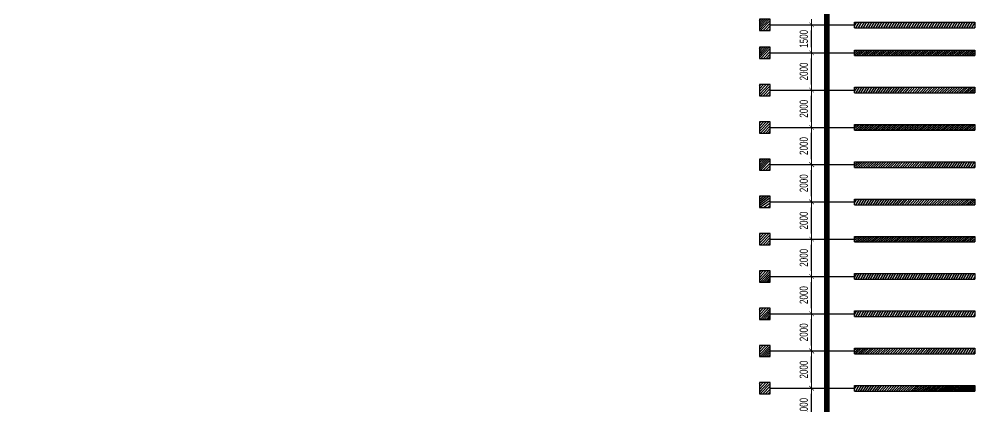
# Model space of a CAD drawing. Header units: millimetres. Extents: x -10588 to 227988, y -10588 to 100488.
# Drawn here: x 176677 to 227988, y 42900 to 63709 of the extents above; entities that cross this region are included whole.
import ezdxf

# ---------------------------------------------------------------- set-up
doc = ezdxf.new("R2010")
doc.units = ezdxf.units.MM
doc.linetypes.add('X-SITE$0$ACAD_ISO05W100', pattern=[33, 24, -3, 0, -3, 0, -3])
doc.layers.get('0').update_dxf_attribs({"lineweight": 20})
doc.layers.get('Defpoints').update_dxf_attribs({"color": 151, "lineweight": 9})
for name, color, linetype, lineweight in [('@@hatch - giaothong', 253, 'Continuous', 9), ('Landscape$0$A-HATCH', 252, 'Continuous', 18), ('NDC_S_DIM', 1, 'Continuous', 15)]:
    doc.layers.add(name, color=color, linetype=linetype, lineweight=lineweight)
doc.layers.add('A-SYM', color=7, linetype='Continuous')
doc.layers.add('X-SITE$0$A-SITE', color=2, linetype='X-SITE$0$ACAD_ISO05W100')
doc.styles.add('NDC_DIM', font='', dxfattribs={"width": 0.75})
doc.styles.get('NDC_DIM').set_extended_font_data('Dotum')
doc.dimstyles.new('NDC_dim_200', dxfattribs={"dimscale": 200, "dimtxt": 2.2, "dimasz": 1.5, "dimexe": 1.5, "dimexo": 2.5, "dimgap": 1, "dimtad": 1, "dimdec": 0, "dimzin": 0, "dimdsep": 46, "dimtxsty": 'NDC_DIM', "dimblk": 'DIMMARK', "dimcen": 0.09, "dimdle": 1.2, "dimclrd": 1, "dimclre": 1, "dimclrt": 3, "dimadec": 0, "dimazin": 0, "dimtfac": 1, "dimtdec": 0, "dimtix": 1, "dimtofl": 0, "dimtmove": 0, "dimatfit": 3, "dimfxl": 6, "dimfxlon": 1, "dimtolj": 1, "dimtzin": 0, "dimarcsym": 0})

# ---------------------------------------------------------------- blocks, each defined once
blk = doc.blocks.new('X-SITE')
at = {"layer": 'X-SITE$0$A-SITE', "const_width": 300}
blk.add_lwpolyline([(263891.6972274575, 94374.2868733796), (233890.9167651925, 124374.1597342881), (41048.81672237301, 124371.2061076554), (41031.4772981205, 26050.13213352286), (263893.9970330987, 26073.53728202902)], close=True, dxfattribs=at)
blk = doc.blocks.new('Neo_Samwoo')
at = {"layer": '@@hatch - giaothong', "lineweight": -3, "transparency": 33554559}
h = blk.add_hatch(dxfattribs=at)
h.set_pattern_fill('ANSI31', color=3, scale=750.0000000000002, angle=90.00000000000001)
h.set_pattern_definition([(135, (1742590341.413357, -434066229.3020579), (-66.29126073623884, -66.29126073623887), [])])
h.paths.add_polyline_path([(-302.44442273397, 0), (-302.44442273397, -584.009388985578), (302.44442273397, -584.009388985578), (302.44442273397, 0)])
h.paths.add_polyline_path([(150.0000001396984, 10987.54396887041), (-150.0000001396984, 10987.54396887041), (-150.0000001396984, 4527.282461116556), (150.0000001396984, 4527.282461116556)])
at = {"layer": 'Landscape$0$A-HATCH', "color": 1, "lineweight": -3}
for p, q in [((-150.0000001396984, 4527.282461116556), (-150.0000001396984, 10987.54396887041)), ((-150.0000001396984, 10987.54396887041), (150.0000001396984, 10987.54396887041)), ((150.0000001396984, 4527.282461116556), (150.0000001396984, 10987.54396887041)), ((150.0000001396984, 4527.282461116556), (-150.0000001396984, 4527.282461116556)), ((0, 0), (3.492459654808044e-07, 4527.282461116556)), ((302.44442273397, 0), (-302.44442273397, 0)), ((-302.44442273397, 0), (-302.44442273397, -584.009388985578)), ((302.44442273397, -584.009388985578), (302.44442273397, 0)), ((-302.44442273397, -584.009388985578), (302.44442273397, -584.009388985578))]:
    blk.add_line(p, q, dxfattribs=at)
blk = doc.blocks.new('DIMMARK')
at = {"layer": 'NDC_S_DIM', "color": 1}
blk.add_line((-1.5, 0), (1, 0), dxfattribs=at)
at = {"layer": 'NDC_S_DIM', "color": 2, "const_width": 0.1}
blk.add_lwpolyline([(-0.4242640687119285, -0.4242640687119285), (0.4242640687119285, 0.4242640687119285)], dxfattribs=at)
blk = doc.blocks.new('*D3036')
at = {"layer": 'Defpoints', "color": 0, "transparency": 16777216}
for p in [(218098.7281735277, 43899.99970079005), (219223.1530362224, 43899.99970079005), (218098.7281733734, 41899.99970079005)]:
    blk.add_point(p, dxfattribs=at)
at = {"layer": 'NDC_S_DIM', "color": 1, "lineweight": -2, "transparency": 16777216}
for p, q in [((218598.7281735277, 43899.99970079005), (219523.1530362224, 43899.99970079005)), ((219223.1530362224, 42199.99970079005), (219223.1530362224, 43599.99970079005)), ((218598.7281733734, 41899.99970079005), (219523.1530362224, 41899.99970079005))]:
    blk.add_line(p, q, dxfattribs=at)
at = {"layer": 'NDC_S_DIM', "color": 1, "lineweight": -2, "transparency": 16777216, "xscale": 300, "yscale": 300, "zscale": 300}
for p, rotation in [((219223.1530362224, 43899.99970079005), 90), ((219223.1530362224, 41899.99970079005), 270)]:
    blk.add_blockref('DIMMARK', p, dxfattribs=dict(at, rotation=rotation))
at = {"layer": 'NDC_S_DIM', "color": 3, "transparency": 16777216, "insert": (218803.1530362224, 42899.99970078998), "char_height": 440.0000000000001, "attachment_point": 5, "rotation": 90, "style": 'NDC_DIM'}
blk.add_mtext('\\A1;2000', dxfattribs=at)
blk = doc.blocks.new('*D3037')
at = {"layer": 'Defpoints', "color": 0, "transparency": 16777216}
for p in [(218098.7281736821, 45899.99970079005), (219223.1530362226, 45899.99970079005), (218098.7281735277, 43899.99970079005)]:
    blk.add_point(p, dxfattribs=at)
at = {"layer": 'NDC_S_DIM', "color": 1, "lineweight": -2, "transparency": 16777216}
for p, q in [((218598.7281736821, 45899.99970079005), (219523.1530362226, 45899.99970079005)), ((219223.1530362226, 44199.99970079005), (219223.1530362226, 45599.99970079005)), ((218598.7281735277, 43899.99970079005), (219523.1530362226, 43899.99970079005))]:
    blk.add_line(p, q, dxfattribs=at)
at = {"layer": 'NDC_S_DIM', "color": 1, "lineweight": -2, "transparency": 16777216, "xscale": 300, "yscale": 300, "zscale": 300}
for p, rotation in [((219223.1530362226, 45899.99970079005), 90), ((219223.1530362226, 43899.99970079005), 270)]:
    blk.add_blockref('DIMMARK', p, dxfattribs=dict(at, rotation=rotation))
at = {"layer": 'NDC_S_DIM', "color": 3, "transparency": 16777216, "insert": (218803.1530362225, 44899.99970078998), "char_height": 440.0000000000001, "attachment_point": 5, "rotation": 90, "style": 'NDC_DIM'}
blk.add_mtext('\\A1;2000', dxfattribs=at)
blk = doc.blocks.new('*D3038')
at = {"layer": 'Defpoints', "color": 0, "transparency": 16777216}
for p in [(218098.7281738363, 47899.99970079005), (219223.1530362227, 47899.99970079005), (218098.7281736821, 45899.99970079005)]:
    blk.add_point(p, dxfattribs=at)
at = {"layer": 'NDC_S_DIM', "color": 1, "lineweight": -2, "transparency": 16777216}
for p, q in [((218598.7281738363, 47899.99970079005), (219523.1530362227, 47899.99970079005)), ((219223.1530362227, 46199.99970079005), (219223.1530362227, 47599.99970079005)), ((218598.7281736821, 45899.99970079005), (219523.1530362227, 45899.99970079005))]:
    blk.add_line(p, q, dxfattribs=at)
at = {"layer": 'NDC_S_DIM', "color": 1, "lineweight": -2, "transparency": 16777216, "xscale": 300, "yscale": 300, "zscale": 300}
for p, rotation in [((219223.1530362227, 47899.99970079005), 90), ((219223.1530362227, 45899.99970079005), 270)]:
    blk.add_blockref('DIMMARK', p, dxfattribs=dict(at, rotation=rotation))
at = {"layer": 'NDC_S_DIM', "color": 3, "transparency": 16777216, "insert": (218803.1530362226, 46899.99970078998), "char_height": 440.0000000000001, "attachment_point": 5, "rotation": 90, "style": 'NDC_DIM'}
blk.add_mtext('\\A1;2000', dxfattribs=at)
blk = doc.blocks.new('*D3039')
at = {"layer": 'Defpoints', "color": 0, "transparency": 16777216}
for p in [(218098.7281739904, 49899.99970079007), (219223.1530362228, 49899.99970079007), (218098.7281738363, 47899.99970079005)]:
    blk.add_point(p, dxfattribs=at)
at = {"layer": 'NDC_S_DIM', "color": 1, "lineweight": -2, "transparency": 16777216}
for p, q in [((218598.7281739904, 49899.99970079007), (219523.1530362228, 49899.99970079007)), ((219223.1530362228, 48199.99970079005), (219223.1530362228, 49599.99970079007)), ((218598.7281738363, 47899.99970079005), (219523.1530362228, 47899.99970079005))]:
    blk.add_line(p, q, dxfattribs=at)
at = {"layer": 'NDC_S_DIM', "color": 1, "lineweight": -2, "transparency": 16777216, "xscale": 300, "yscale": 300, "zscale": 300}
for p, rotation in [((219223.1530362228, 49899.99970079007), 90), ((219223.1530362228, 47899.99970079005), 270)]:
    blk.add_blockref('DIMMARK', p, dxfattribs=dict(at, rotation=rotation))
at = {"layer": 'NDC_S_DIM', "color": 3, "transparency": 16777216, "insert": (218803.1530362227, 48899.99970078998), "char_height": 440.0000000000001, "attachment_point": 5, "rotation": 90, "style": 'NDC_DIM'}
blk.add_mtext('\\A1;2000', dxfattribs=at)
blk = doc.blocks.new('*D3040')
at = {"layer": 'Defpoints', "color": 0, "transparency": 16777216}
for p in [(218098.728174145, 51899.99970079007), (219223.1530362229, 51899.99970079007), (218098.7281739904, 49899.99970079007)]:
    blk.add_point(p, dxfattribs=at)
at = {"layer": 'NDC_S_DIM', "color": 1, "lineweight": -2, "transparency": 16777216}
for p, q in [((218598.728174145, 51899.99970079007), (219523.1530362229, 51899.99970079007)), ((219223.1530362229, 50199.99970079007), (219223.1530362229, 51599.99970079007)), ((218598.7281739904, 49899.99970079007), (219523.1530362229, 49899.99970079007))]:
    blk.add_line(p, q, dxfattribs=at)
at = {"layer": 'NDC_S_DIM', "color": 1, "lineweight": -2, "transparency": 16777216, "xscale": 300, "yscale": 300, "zscale": 300}
for p, rotation in [((219223.1530362229, 51899.99970079007), 90), ((219223.1530362229, 49899.99970079007), 270)]:
    blk.add_blockref('DIMMARK', p, dxfattribs=dict(at, rotation=rotation))
at = {"layer": 'NDC_S_DIM', "color": 3, "transparency": 16777216, "insert": (218803.1530362229, 50899.99970078999), "char_height": 440.0000000000001, "attachment_point": 5, "rotation": 90, "style": 'NDC_DIM'}
blk.add_mtext('\\A1;2000', dxfattribs=at)
blk = doc.blocks.new('*D3041')
at = {"layer": 'Defpoints', "color": 0, "transparency": 16777216}
for p in [(218332.3957668126, 53899.99970077202), (219223.153036223, 53899.99970077202), (218098.728174145, 51899.99970079007)]:
    blk.add_point(p, dxfattribs=at)
at = {"layer": 'NDC_S_DIM', "color": 1, "lineweight": -2, "transparency": 16777216}
for p, q in [((218832.3957668126, 53899.99970077202), (219523.153036223, 53899.99970077202)), ((219223.153036223, 52199.99970079007), (219223.153036223, 53599.99970077202)), ((218598.728174145, 51899.99970079007), (219523.153036223, 51899.99970079007))]:
    blk.add_line(p, q, dxfattribs=at)
at = {"layer": 'NDC_S_DIM', "color": 1, "lineweight": -2, "transparency": 16777216, "xscale": 300, "yscale": 300, "zscale": 300}
for p, rotation in [((219223.153036223, 53899.99970077202), 90), ((219223.153036223, 51899.99970079007), 270)]:
    blk.add_blockref('DIMMARK', p, dxfattribs=dict(at, rotation=rotation))
at = {"layer": 'NDC_S_DIM', "color": 3, "transparency": 16777216, "insert": (218803.153036223, 52899.99970078097), "char_height": 440.0000000000001, "attachment_point": 5, "rotation": 90, "style": 'NDC_DIM'}
blk.add_mtext('\\A1;2000', dxfattribs=at)
blk = doc.blocks.new('*D3042')
at = {"layer": 'Defpoints', "color": 0, "transparency": 16777216}
for p in [(218332.3957669671, 55899.99970077202), (219223.1530362231, 55899.99970077202), (218332.3957668126, 53899.99970077202)]:
    blk.add_point(p, dxfattribs=at)
at = {"layer": 'NDC_S_DIM', "color": 1, "lineweight": -2, "transparency": 16777216}
for p, q in [((218832.3957669671, 55899.99970077202), (219523.1530362231, 55899.99970077202)), ((219223.1530362231, 54199.99970077202), (219223.1530362231, 55599.99970077202)), ((218832.3957668126, 53899.99970077202), (219523.1530362231, 53899.99970077202))]:
    blk.add_line(p, q, dxfattribs=at)
at = {"layer": 'NDC_S_DIM', "color": 1, "lineweight": -2, "transparency": 16777216, "xscale": 300, "yscale": 300, "zscale": 300}
for p, rotation in [((219223.1530362231, 55899.99970077202), 90), ((219223.1530362231, 53899.99970077202), 270)]:
    blk.add_blockref('DIMMARK', p, dxfattribs=dict(at, rotation=rotation))
at = {"layer": 'NDC_S_DIM', "color": 3, "transparency": 16777216, "insert": (218803.1530362231, 54899.99970077194), "char_height": 440.0000000000001, "attachment_point": 5, "rotation": 90, "style": 'NDC_DIM'}
blk.add_mtext('\\A1;2000', dxfattribs=at)
blk = doc.blocks.new('*D3043')
at = {"layer": 'Defpoints', "color": 0, "transparency": 16777216}
for p in [(218126.8021098043, 57899.9997007879), (219223.1530362233, 57899.9997007879), (218332.3957669671, 55899.99970077202)]:
    blk.add_point(p, dxfattribs=at)
at = {"layer": 'NDC_S_DIM', "color": 1, "lineweight": -2, "transparency": 16777216}
for p, q in [((218626.8021098043, 57899.9997007879), (219523.1530362233, 57899.9997007879)), ((219223.1530362233, 56199.99970077202), (219223.1530362233, 57599.9997007879)), ((218832.3957669671, 55899.99970077202), (219523.1530362233, 55899.99970077202))]:
    blk.add_line(p, q, dxfattribs=at)
at = {"layer": 'NDC_S_DIM', "color": 1, "lineweight": -2, "transparency": 16777216, "xscale": 300, "yscale": 300, "zscale": 300}
for p, rotation in [((219223.1530362233, 57899.9997007879), 90), ((219223.1530362233, 55899.99970077202), 270)]:
    blk.add_blockref('DIMMARK', p, dxfattribs=dict(at, rotation=rotation))
at = {"layer": 'NDC_S_DIM', "color": 3, "transparency": 16777216, "insert": (218803.1530362232, 56899.99970077988), "char_height": 440.0000000000001, "attachment_point": 5, "rotation": 90, "style": 'NDC_DIM'}
blk.add_mtext('\\A1;2000', dxfattribs=at)
blk = doc.blocks.new('*D3044')
at = {"layer": 'Defpoints', "color": 0, "transparency": 16777216}
for p in [(218126.8021099587, 59899.99970078788), (219223.1530362234, 59899.99970078788), (218126.8021098043, 57899.9997007879)]:
    blk.add_point(p, dxfattribs=at)
at = {"layer": 'NDC_S_DIM', "color": 1, "lineweight": -2, "transparency": 16777216}
for p, q in [((218626.8021099587, 59899.99970078788), (219523.1530362234, 59899.99970078788)), ((219223.1530362234, 58199.9997007879), (219223.1530362234, 59599.99970078788)), ((218626.8021098043, 57899.9997007879), (219523.1530362234, 57899.9997007879))]:
    blk.add_line(p, q, dxfattribs=at)
at = {"layer": 'NDC_S_DIM', "color": 1, "lineweight": -2, "transparency": 16777216, "xscale": 300, "yscale": 300, "zscale": 300}
for p, rotation in [((219223.1530362234, 59899.99970078788), 90), ((219223.1530362234, 57899.9997007879), 270)]:
    blk.add_blockref('DIMMARK', p, dxfattribs=dict(at, rotation=rotation))
at = {"layer": 'NDC_S_DIM', "color": 3, "transparency": 16777216, "insert": (218803.1530362233, 58899.99970078781), "char_height": 440.0000000000001, "attachment_point": 5, "rotation": 90, "style": 'NDC_DIM'}
blk.add_mtext('\\A1;2000', dxfattribs=at)
blk = doc.blocks.new('*D3045')
at = {"layer": 'Defpoints', "color": 0, "transparency": 16777216}
for p in [(218126.8021101129, 61899.99970078788), (219223.1530362235, 61899.99970078788), (218126.8021099587, 59899.99970078788)]:
    blk.add_point(p, dxfattribs=at)
at = {"layer": 'NDC_S_DIM', "color": 1, "lineweight": -2, "transparency": 16777216}
for p, q in [((218626.8021101129, 61899.99970078788), (219523.1530362235, 61899.99970078788)), ((219223.1530362235, 60199.99970078788), (219223.1530362235, 61599.99970078788)), ((218626.8021099587, 59899.99970078788), (219523.1530362235, 59899.99970078788))]:
    blk.add_line(p, q, dxfattribs=at)
at = {"layer": 'NDC_S_DIM', "color": 1, "lineweight": -2, "transparency": 16777216, "xscale": 300, "yscale": 300, "zscale": 300}
for p, rotation in [((219223.1530362235, 61899.99970078788), 90), ((219223.1530362235, 59899.99970078788), 270)]:
    blk.add_blockref('DIMMARK', p, dxfattribs=dict(at, rotation=rotation))
at = {"layer": 'NDC_S_DIM', "color": 3, "transparency": 16777216, "insert": (218803.1530362234, 60899.9997007878), "char_height": 440.0000000000001, "attachment_point": 5, "rotation": 90, "style": 'NDC_DIM'}
blk.add_mtext('\\A1;2000', dxfattribs=at)
blk = doc.blocks.new('*D3046')
at = {"layer": 'Defpoints', "color": 0, "transparency": 16777216}
for p in [(218126.8021102288, 63399.99999991435), (219223.1530362236, 63399.99999991435), (218126.8021101129, 61899.99970078788)]:
    blk.add_point(p, dxfattribs=at)
at = {"layer": 'NDC_S_DIM', "color": 1, "lineweight": -2, "transparency": 16777216}
for p, q in [((218626.8021102288, 63399.99999991435), (219523.1530362236, 63399.99999991435)), ((219223.1530362236, 62199.99970078788), (219223.1530362236, 63099.99999991435)), ((218626.8021101129, 61899.99970078788), (219523.1530362236, 61899.99970078788))]:
    blk.add_line(p, q, dxfattribs=at)
at = {"layer": 'NDC_S_DIM', "color": 1, "lineweight": -2, "transparency": 16777216, "xscale": 300, "yscale": 300, "zscale": 300}
for p, rotation in [((219223.1530362236, 63399.99999991435), 90), ((219223.1530362236, 61899.99970078788), 270)]:
    blk.add_blockref('DIMMARK', p, dxfattribs=dict(at, rotation=rotation))
at = {"layer": 'NDC_S_DIM', "color": 3, "transparency": 16777216, "insert": (218803.1530362235, 62649.99985035104), "char_height": 440.0000000000001, "attachment_point": 5, "rotation": 90, "style": 'NDC_DIM'}
blk.add_mtext('\\A1;1500', dxfattribs=at)

msp = doc.modelspace()

# ---------------------------------------------------------------- block references
msp.add_blockref('X-SITE', (-43848.81672237068, -28571.20610765414))
at = {"layer": 'A-SYM', "rotation": 270}
for p in [(217000.0000007737, 63400.00000000125), (217000.0000000015, 61899.99970087479), (217000.0000000015, 59899.99970087479), (217000.0000000015, 57899.99970087479), (217000.0000000015, 55899.99970087479), (217000.0000000015, 53899.99970087479), (217000.0000000015, 51899.99970087479), (217000.0000000015, 49899.99970087479), (217000.0000000015, 47899.99970087479), (217000.0000000015, 45899.99970087479), (217000.0000000015, 43899.99970087479)]:
    msp.add_blockref('Neo_Samwoo', p, dxfattribs=at)

# ---------------------------------------------------------------- dimensions: what is measured, and where the dimension line sits
at = {"layer": 'NDC_S_DIM'}
for base, p1, p2, picture, middle in [((219223.1530362236, 63399.99999991435), (218126.8021101127, 61899.99970078786), (218126.8021102287, 63399.99999991432), '*D3046', (218803.1530362235, 62649.99985035104)), ((219223.1530362235, 61899.99970078788), (218126.8021099586, 59899.99970078786), (218126.8021101127, 61899.99970078786), '*D3045', (218803.1530362234, 60899.9997007878)), ((219223.1530362234, 59899.99970078788), (218126.8021098041, 57899.99970078787), (218126.8021099586, 59899.99970078786), '*D3044', (218803.1530362233, 58899.99970078781)), ((219223.1530362233, 57899.9997007879), (218332.395766967, 55899.99970077199), (218126.8021098041, 57899.99970078787), '*D3043', (218803.1530362232, 56899.99970077988)), ((219223.1530362231, 55899.99970077202), (218332.3957668125, 53899.99970077199), (218332.395766967, 55899.99970077199), '*D3042', (218803.1530362231, 54899.99970077194)), ((219223.153036223, 53899.99970077202), (218098.7281741449, 51899.99970079004), (218332.3957668125, 53899.99970077199), '*D3041', (218803.153036223, 52899.99970078097)), ((219223.1530362229, 51899.99970079007), (218098.7281739903, 49899.99970079004), (218098.7281741449, 51899.99970079004), '*D3040', (218803.1530362229, 50899.99970078999)), ((219223.1530362228, 49899.99970079007), (218098.7281738361, 47899.99970079004), (218098.7281739903, 49899.99970079004), '*D3039', (218803.1530362227, 48899.99970078998)), ((219223.1530362227, 47899.99970079005), (218098.728173682, 45899.99970079004), (218098.7281738361, 47899.99970079004), '*D3038', (218803.1530362226, 46899.99970078998)), ((219223.1530362226, 45899.99970079005), (218098.7281735276, 43899.99970079003), (218098.728173682, 45899.99970079004), '*D3037', (218803.1530362225, 44899.99970078998)), ((219223.1530362224, 43899.99970079005), (218098.7281733733, 41899.99970079004), (218098.7281735276, 43899.99970079003), '*D3036', (218803.1530362224, 42899.99970078998))]:
    dim = msp.add_linear_dim(base=base, p1=p1, p2=p2, angle=90, dimstyle='NDC_dim_200', override={"dimtmove": 1}, dxfattribs=at)
    dim.commit()
    dim.dimension.update_dxf_attribs({"geometry": picture, "text_midpoint": middle})

doc.saveas('drawing.dxf')
